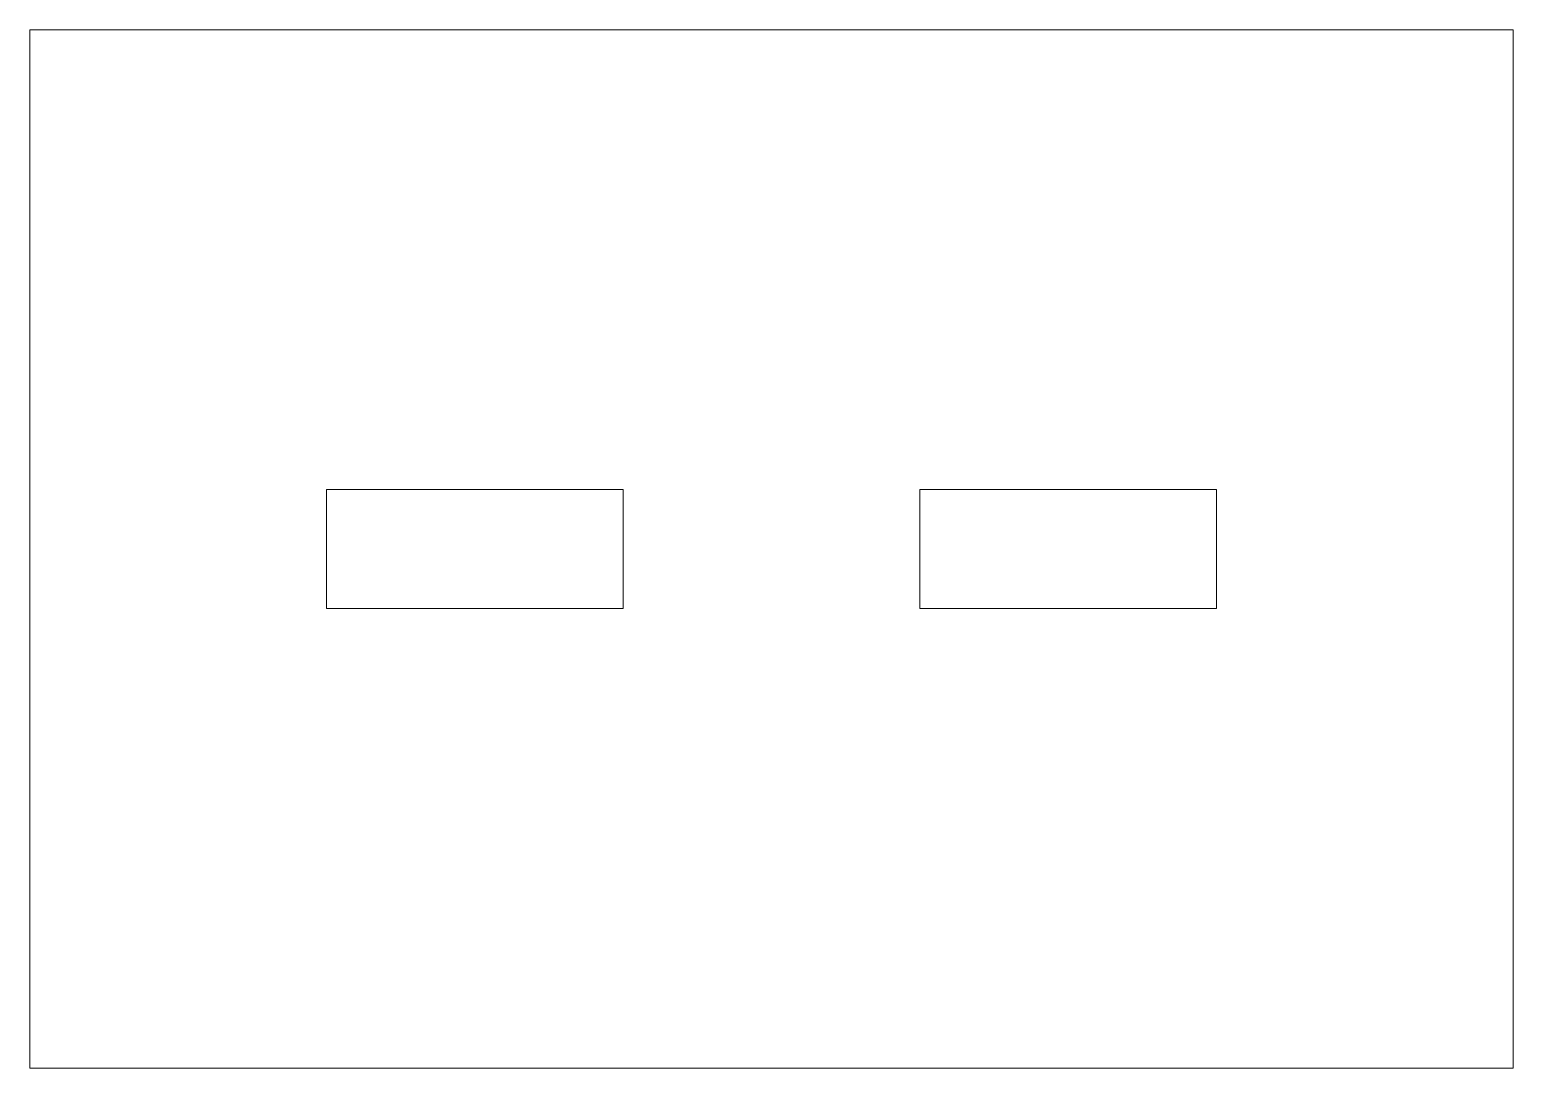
# Model space of a CAD drawing. Header units: millimetres. Extents: x 0 to 50, y -35 to 0.
import ezdxf

# ---------------------------------------------------------------- set-up
doc = ezdxf.new("R2010")
doc.units = ezdxf.units.MM

msp = doc.modelspace()

# ---------------------------------------------------------------- linework, layer by layer
at = {"color": 7, "linetype": 'Continuous', "lineweight": 15}
for p, q in [((0, -35), (0, 0)), ((0, 0), (50, 0)), ((50, 0), (50, -35)), ((10, -15.5), (20, -15.5)), ((10, -19.5), (10, -15.5)), ((20, -15.5), (20, -19.5)), ((30, -15.5), (40, -15.5)), ((30, -19.5), (30, -15.5)), ((40, -15.5), (40, -19.5)), ((20, -19.5), (10, -19.5)), ((40, -19.5), (30, -19.5)), ((50, -35), (0, -35))]:
    msp.add_line(p, q, dxfattribs=at)

doc.saveas('drawing.dxf')
